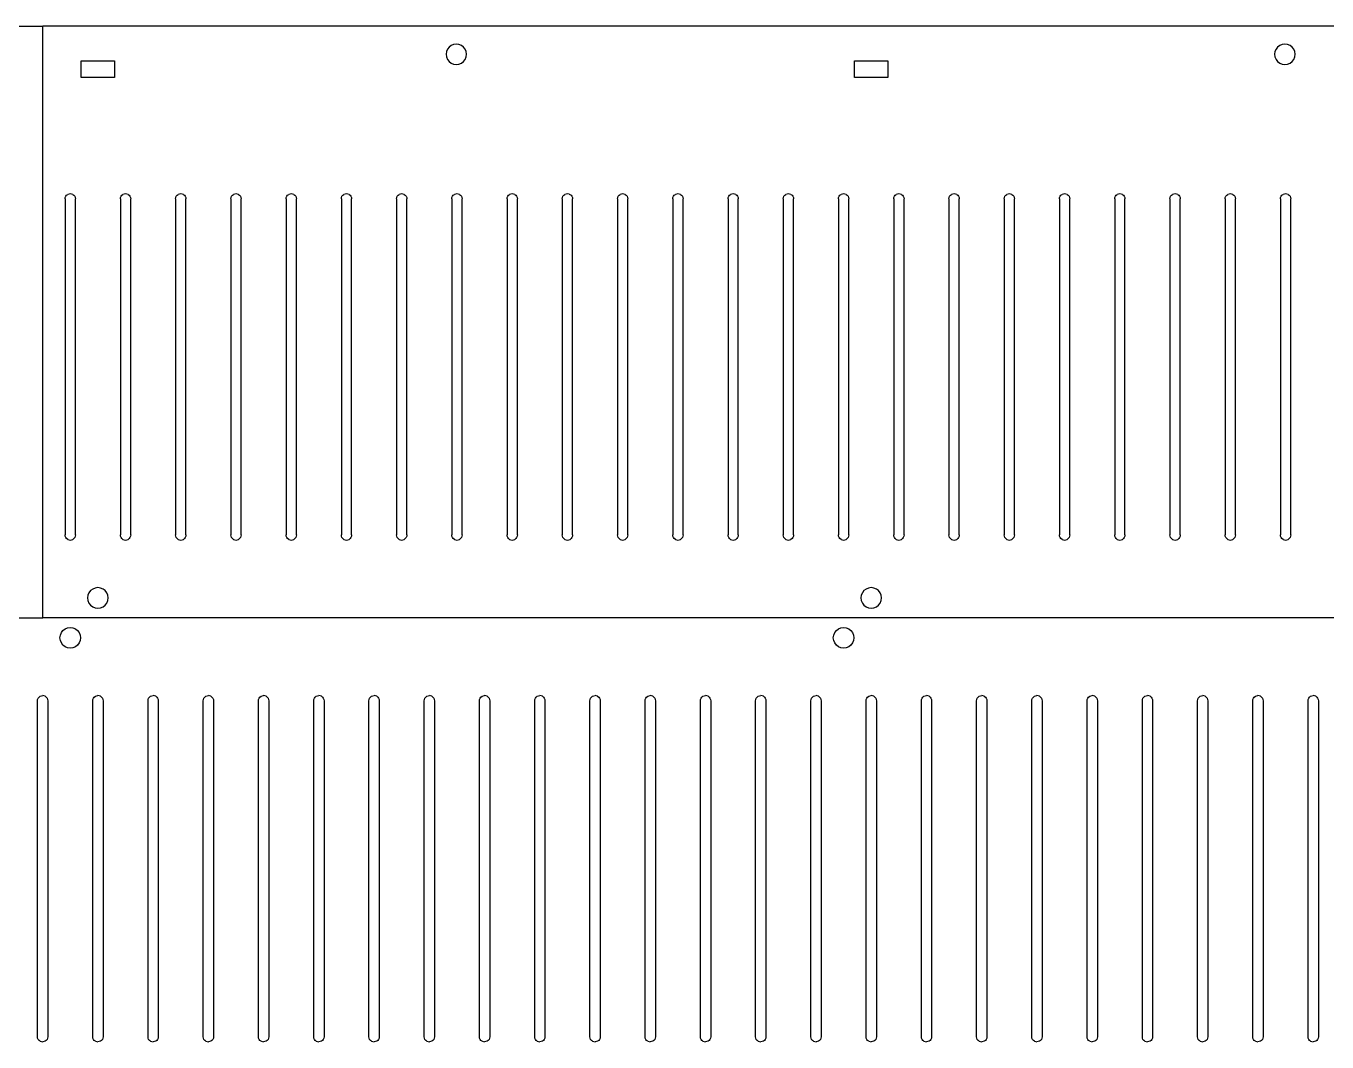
# Model space of a CAD drawing. Extents: x -559 to 246, y -225 to 406.
# Drawn here: x -156.9 to 45.6, y 248.2 to 406.3 of the extents above; entities that cross this region are included whole.
import ezdxf

# ---------------------------------------------------------------- set-up
doc = ezdxf.new("R2010")
doc.units = 0
doc.header["$MEASUREMENT"] = 0
doc.layers.get('0').update_dxf_attribs({"linetype": 'CONTINUOUS'})

msp = doc.modelspace()

# ---------------------------------------------------------------- linework, layer by layer
for p, q in [((-558.65, 406.26), (-154.35, 406.26)), ((-154.35, 314.16), (-154.35, 406.26)), ((241.34, 406.26), (-154.35, 406.26)), ((-90.75, 403.24), (-91.09, 402.99)), ((-90.37, 403.4), (-90.75, 403.24)), ((-89.95, 403.46), (-90.37, 403.4)), ((-89.54, 403.4), (-89.95, 403.46)), ((-89.15, 403.24), (-89.54, 403.4)), ((-88.82, 402.99), (-89.15, 403.24)), ((38.25, 403.24), (37.91, 402.99)), ((38.63, 403.4), (38.25, 403.24)), ((39.05, 403.46), (38.63, 403.4)), ((39.46, 403.4), (39.05, 403.46)), ((39.85, 403.24), (39.46, 403.4)), ((40.18, 402.99), (39.85, 403.24)), ((-91.5, 402.27), (-91.55, 401.86)), ((-91.55, 401.86), (-91.5, 401.44)), ((-91.34, 402.66), (-91.5, 402.27)), ((-91.5, 401.44), (-91.34, 401.06)), ((-91.09, 402.99), (-91.34, 402.66)), ((-91.34, 401.06), (-91.09, 400.73)), ((-88.57, 402.66), (-88.82, 402.99)), ((-88.82, 400.73), (-88.57, 401.06)), ((-88.41, 402.27), (-88.57, 402.66)), ((-88.57, 401.06), (-88.41, 401.44)), ((-88.35, 401.86), (-88.41, 402.27)), ((-88.41, 401.44), (-88.35, 401.86)), ((37.5, 402.27), (37.45, 401.86)), ((37.45, 401.86), (37.5, 401.44)), ((37.66, 402.66), (37.5, 402.27)), ((37.5, 401.44), (37.66, 401.06)), ((37.91, 402.99), (37.66, 402.66)), ((37.66, 401.06), (37.91, 400.73)), ((40.43, 402.66), (40.18, 402.99)), ((40.18, 400.73), (40.43, 401.06)), ((40.59, 402.27), (40.43, 402.66)), ((40.43, 401.06), (40.59, 401.44)), ((40.65, 401.86), (40.59, 402.27)), ((40.59, 401.44), (40.65, 401.86)), ((-148.35, 398.26), (-148.35, 400.86)), ((-148.35, 400.86), (-143.15, 400.86)), ((-143.15, 400.86), (-143.15, 398.26)), ((-91.09, 400.73), (-90.75, 400.47)), ((-90.75, 400.47), (-90.37, 400.31)), ((-90.37, 400.31), (-89.95, 400.26)), ((-89.95, 400.26), (-89.54, 400.31)), ((-89.54, 400.31), (-89.15, 400.47)), ((-89.15, 400.47), (-88.82, 400.73)), ((-27.95, 398.26), (-27.95, 400.86)), ((-27.95, 400.86), (-22.75, 400.86)), ((-22.75, 400.86), (-22.75, 398.26)), ((37.91, 400.73), (38.25, 400.47)), ((38.25, 400.47), (38.63, 400.31)), ((38.63, 400.31), (39.05, 400.26)), ((39.05, 400.26), (39.46, 400.31)), ((39.46, 400.31), (39.85, 400.47)), ((39.85, 400.47), (40.18, 400.73)), ((-143.15, 398.26), (-148.35, 398.26)), ((-22.75, 398.26), (-27.95, 398.26)), ((-150.85, 379.36), (-150.83, 379.56)), ((-150.85, 379.36), (-150.85, 327.06)), ((-150.83, 379.56), (-150.75, 379.76)), ((-150.75, 379.76), (-150.62, 379.92)), ((-150.62, 379.92), (-150.45, 380.05)), ((-150.05, 380.16), (-150.45, 380.05)), ((-149.65, 380.05), (-150.05, 380.16)), ((-149.65, 380.05), (-149.49, 379.92)), ((-149.49, 379.92), (-149.36, 379.76)), ((-149.36, 379.76), (-149.28, 379.56)), ((-149.28, 379.56), (-149.25, 379.36)), ((-149.25, 327.06), (-149.25, 379.36)), ((-142.25, 379.36), (-142.23, 379.56)), ((-142.25, 379.36), (-142.25, 327.06)), ((-142.23, 379.56), (-142.15, 379.76)), ((-142.15, 379.76), (-142.02, 379.92)), ((-142.02, 379.92), (-141.85, 380.05)), ((-141.45, 380.16), (-141.85, 380.05)), ((-141.05, 380.05), (-141.45, 380.16)), ((-141.05, 380.05), (-140.89, 379.92)), ((-140.89, 379.92), (-140.76, 379.76)), ((-140.76, 379.76), (-140.68, 379.56)), ((-140.68, 379.56), (-140.65, 379.36)), ((-140.65, 327.06), (-140.65, 379.36)), ((-133.65, 379.36), (-133.63, 379.56)), ((-133.65, 379.36), (-133.65, 327.06)), ((-133.63, 379.56), (-133.55, 379.76)), ((-133.55, 379.76), (-133.42, 379.92)), ((-133.42, 379.92), (-133.25, 380.05)), ((-132.85, 380.16), (-133.25, 380.05)), ((-132.45, 380.05), (-132.85, 380.16)), ((-132.45, 380.05), (-132.29, 379.92)), ((-132.29, 379.92), (-132.16, 379.76)), ((-132.16, 379.76), (-132.08, 379.56)), ((-132.08, 379.56), (-132.05, 379.36)), ((-132.05, 327.06), (-132.05, 379.36)), ((-125.05, 379.36), (-125.03, 379.56)), ((-125.05, 379.36), (-125.05, 327.06)), ((-125.03, 379.56), (-124.95, 379.76)), ((-124.95, 379.76), (-124.82, 379.92)), ((-124.82, 379.92), (-124.65, 380.05)), ((-124.25, 380.16), (-124.65, 380.05)), ((-123.85, 380.05), (-124.25, 380.16)), ((-123.85, 380.05), (-123.69, 379.92)), ((-123.69, 379.92), (-123.56, 379.76)), ((-123.56, 379.76), (-123.48, 379.56)), ((-123.48, 379.56), (-123.45, 379.36)), ((-123.45, 327.06), (-123.45, 379.36)), ((-116.45, 379.36), (-116.43, 379.56)), ((-116.45, 379.36), (-116.45, 327.06)), ((-116.43, 379.56), (-116.35, 379.76)), ((-116.35, 379.76), (-116.22, 379.92)), ((-116.22, 379.92), (-116.05, 380.05)), ((-115.65, 380.16), (-116.05, 380.05)), ((-115.25, 380.05), (-115.65, 380.16)), ((-115.25, 380.05), (-115.09, 379.92)), ((-115.09, 379.92), (-114.96, 379.76)), ((-114.96, 379.76), (-114.88, 379.56)), ((-114.88, 379.56), (-114.85, 379.36)), ((-114.85, 327.06), (-114.85, 379.36)), ((-107.85, 379.36), (-107.83, 379.56)), ((-107.85, 379.36), (-107.85, 327.06)), ((-107.83, 379.56), (-107.75, 379.76)), ((-107.75, 379.76), (-107.62, 379.92)), ((-107.62, 379.92), (-107.45, 380.05)), ((-107.05, 380.16), (-107.45, 380.05)), ((-106.65, 380.05), (-107.05, 380.16)), ((-106.65, 380.05), (-106.49, 379.92)), ((-106.49, 379.92), (-106.36, 379.76)), ((-106.36, 379.76), (-106.28, 379.56)), ((-106.28, 379.56), (-106.25, 379.36)), ((-106.25, 327.06), (-106.25, 379.36)), ((-99.25, 379.36), (-99.23, 379.56)), ((-99.25, 379.36), (-99.25, 327.06)), ((-99.23, 379.56), (-99.15, 379.76)), ((-99.15, 379.76), (-99.02, 379.92)), ((-99.02, 379.92), (-98.85, 380.05)), ((-98.45, 380.16), (-98.85, 380.05)), ((-98.05, 380.05), (-98.45, 380.16)), ((-98.05, 380.05), (-97.89, 379.92)), ((-97.89, 379.92), (-97.76, 379.76)), ((-97.76, 379.76), (-97.68, 379.56)), ((-97.68, 379.56), (-97.65, 379.36)), ((-97.65, 327.06), (-97.65, 379.36)), ((-90.65, 379.36), (-90.63, 379.56)), ((-90.65, 379.36), (-90.65, 327.06)), ((-90.63, 379.56), (-90.55, 379.76)), ((-90.55, 379.76), (-90.42, 379.92)), ((-90.42, 379.92), (-90.25, 380.05)), ((-89.85, 380.16), (-90.25, 380.05)), ((-89.45, 380.05), (-89.85, 380.16)), ((-89.45, 380.05), (-89.29, 379.92)), ((-89.29, 379.92), (-89.16, 379.76)), ((-89.16, 379.76), (-89.08, 379.56)), ((-89.08, 379.56), (-89.05, 379.36)), ((-89.05, 327.06), (-89.05, 379.36)), ((-82.05, 379.36), (-82.03, 379.56)), ((-82.05, 379.36), (-82.05, 327.06)), ((-82.03, 379.56), (-81.95, 379.76)), ((-81.95, 379.76), (-81.82, 379.92)), ((-81.82, 379.92), (-81.65, 380.05)), ((-81.25, 380.16), (-81.65, 380.05)), ((-80.85, 380.05), (-81.25, 380.16)), ((-80.85, 380.05), (-80.69, 379.92)), ((-80.69, 379.92), (-80.56, 379.76)), ((-80.56, 379.76), (-80.48, 379.56)), ((-80.48, 379.56), (-80.45, 379.36)), ((-80.45, 327.06), (-80.45, 379.36)), ((-73.45, 379.36), (-73.43, 379.56)), ((-73.45, 379.36), (-73.45, 327.06)), ((-73.43, 379.56), (-73.35, 379.76)), ((-73.35, 379.76), (-73.22, 379.92)), ((-73.22, 379.92), (-73.05, 380.05)), ((-72.65, 380.16), (-73.05, 380.05)), ((-72.38, 380.1), (-72.65, 380.16)), ((-72.38, 380.1), (-72.09, 379.92)), ((-72.09, 379.92), (-71.96, 379.76)), ((-71.96, 379.76), (-71.88, 379.56)), ((-71.88, 379.56), (-71.85, 379.36)), ((-71.85, 327.06), (-71.85, 379.36)), ((-64.85, 379.36), (-64.83, 379.56)), ((-64.85, 379.36), (-64.85, 327.06)), ((-64.83, 379.56), (-64.75, 379.76)), ((-64.75, 379.76), (-64.62, 379.92)), ((-64.62, 379.92), (-64.45, 380.05)), ((-64.05, 380.16), (-64.45, 380.05)), ((-63.65, 380.05), (-64.05, 380.16)), ((-63.65, 380.05), (-63.49, 379.92)), ((-63.49, 379.92), (-63.36, 379.76)), ((-63.36, 379.76), (-63.28, 379.56)), ((-63.28, 379.56), (-63.25, 379.36)), ((-63.25, 327.06), (-63.25, 379.36)), ((-56.25, 379.36), (-56.23, 379.56)), ((-56.25, 379.36), (-56.25, 327.06)), ((-56.23, 379.56), (-56.15, 379.76)), ((-56.15, 379.76), (-56.02, 379.92)), ((-56.02, 379.92), (-55.85, 380.05)), ((-55.45, 380.16), (-55.85, 380.05)), ((-55.05, 380.05), (-55.45, 380.16)), ((-55.05, 380.05), (-54.89, 379.92)), ((-54.89, 379.92), (-54.76, 379.76)), ((-54.76, 379.76), (-54.68, 379.56)), ((-54.68, 379.56), (-54.65, 379.36)), ((-54.65, 327.06), (-54.65, 379.36)), ((-47.65, 379.36), (-47.63, 379.56)), ((-47.65, 379.36), (-47.65, 327.06)), ((-47.63, 379.56), (-47.55, 379.76)), ((-47.55, 379.76), (-47.42, 379.92)), ((-47.42, 379.92), (-47.25, 380.05)), ((-46.85, 380.16), (-47.25, 380.05)), ((-46.45, 380.05), (-46.85, 380.16)), ((-46.45, 380.05), (-46.29, 379.92)), ((-46.29, 379.92), (-46.16, 379.76)), ((-46.16, 379.76), (-46.08, 379.56)), ((-46.08, 379.56), (-46.05, 379.36)), ((-46.05, 327.06), (-46.05, 379.36)), ((-39.05, 379.36), (-39.03, 379.56)), ((-39.05, 379.36), (-39.05, 327.06)), ((-39.03, 379.56), (-38.95, 379.76)), ((-38.95, 379.76), (-38.82, 379.92)), ((-38.82, 379.92), (-38.65, 380.05)), ((-38.25, 380.16), (-38.65, 380.05)), ((-37.85, 380.05), (-38.25, 380.16)), ((-37.85, 380.05), (-37.69, 379.92)), ((-37.69, 379.92), (-37.56, 379.76)), ((-37.56, 379.76), (-37.48, 379.56)), ((-37.48, 379.56), (-37.45, 379.36)), ((-37.45, 327.06), (-37.45, 379.36)), ((-30.45, 379.36), (-30.43, 379.56)), ((-30.45, 379.36), (-30.45, 327.06)), ((-30.43, 379.56), (-30.35, 379.76)), ((-30.35, 379.76), (-30.22, 379.92)), ((-30.22, 379.92), (-30.05, 380.05)), ((-29.65, 380.16), (-30.05, 380.05)), ((-29.25, 380.05), (-29.65, 380.16)), ((-29.25, 380.05), (-29.09, 379.92)), ((-29.09, 379.92), (-28.96, 379.76)), ((-28.96, 379.76), (-28.88, 379.56)), ((-28.88, 379.56), (-28.85, 379.36)), ((-28.85, 327.06), (-28.85, 379.36)), ((-21.85, 379.36), (-21.83, 379.56)), ((-21.85, 379.36), (-21.85, 327.06)), ((-21.83, 379.56), (-21.75, 379.76)), ((-21.75, 379.76), (-21.62, 379.92)), ((-21.62, 379.92), (-21.45, 380.05)), ((-21.05, 380.16), (-21.45, 380.05)), ((-20.65, 380.05), (-21.05, 380.16)), ((-20.65, 380.05), (-20.49, 379.92)), ((-20.49, 379.92), (-20.36, 379.76)), ((-20.36, 379.76), (-20.28, 379.56)), ((-20.28, 379.56), (-20.25, 379.36)), ((-20.25, 327.06), (-20.25, 379.36)), ((-13.25, 379.36), (-13.23, 379.56)), ((-13.25, 379.36), (-13.25, 327.06)), ((-13.23, 379.56), (-13.15, 379.76)), ((-13.15, 379.76), (-13.02, 379.92)), ((-13.02, 379.92), (-12.85, 380.05)), ((-12.45, 380.16), (-12.85, 380.05)), ((-12.05, 380.05), (-12.45, 380.16)), ((-12.05, 380.05), (-11.89, 379.92)), ((-11.89, 379.92), (-11.76, 379.76)), ((-11.76, 379.76), (-11.68, 379.56)), ((-11.68, 379.56), (-11.65, 379.36)), ((-11.65, 327.06), (-11.65, 379.36)), ((-4.65, 379.36), (-4.63, 379.56)), ((-4.65, 379.36), (-4.65, 327.06)), ((-4.63, 379.56), (-4.55, 379.76)), ((-4.55, 379.76), (-4.42, 379.92)), ((-4.42, 379.92), (-4.25, 380.05)), ((-3.85, 380.16), (-4.25, 380.05)), ((-3.45, 380.05), (-3.85, 380.16)), ((-3.45, 380.05), (-3.29, 379.92)), ((-3.29, 379.92), (-3.16, 379.76)), ((-3.16, 379.76), (-3.08, 379.56)), ((-3.08, 379.56), (-3.05, 379.36)), ((-3.05, 327.06), (-3.05, 379.36)), ((3.95, 379.36), (3.97, 379.56)), ((3.95, 379.36), (3.95, 327.06)), ((3.97, 379.56), (4.05, 379.76)), ((4.05, 379.76), (4.18, 379.92)), ((4.18, 379.92), (4.35, 380.05)), ((4.75, 380.16), (4.35, 380.05)), ((5.15, 380.05), (4.75, 380.16)), ((5.15, 380.05), (5.31, 379.92)), ((5.31, 379.92), (5.44, 379.76)), ((5.44, 379.76), (5.52, 379.56)), ((5.52, 379.56), (5.55, 379.36)), ((5.55, 327.06), (5.55, 379.36)), ((12.55, 379.36), (12.57, 379.56)), ((12.55, 379.36), (12.55, 327.06)), ((12.57, 379.56), (12.65, 379.76)), ((12.65, 379.76), (12.78, 379.92)), ((12.78, 379.92), (12.95, 380.05)), ((13.35, 380.16), (12.95, 380.05)), ((13.75, 380.05), (13.35, 380.16)), ((13.75, 380.05), (13.91, 379.92)), ((13.91, 379.92), (14.04, 379.76)), ((14.04, 379.76), (14.12, 379.56)), ((14.12, 379.56), (14.15, 379.36)), ((14.15, 327.06), (14.15, 379.36)), ((21.15, 379.36), (21.17, 379.56)), ((21.15, 379.36), (21.15, 327.06)), ((21.17, 379.56), (21.25, 379.76)), ((21.25, 379.76), (21.38, 379.92)), ((21.38, 379.92), (21.55, 380.05)), ((21.95, 380.16), (21.55, 380.05)), ((22.35, 380.05), (21.95, 380.16)), ((22.35, 380.05), (22.51, 379.92)), ((22.51, 379.92), (22.64, 379.76)), ((22.64, 379.76), (22.72, 379.56)), ((22.72, 379.56), (22.75, 379.36)), ((22.75, 327.06), (22.75, 379.36)), ((29.75, 379.36), (29.77, 379.56)), ((29.75, 379.36), (29.75, 327.06)), ((29.77, 379.56), (29.85, 379.76)), ((29.85, 379.76), (29.98, 379.92)), ((29.98, 379.92), (30.15, 380.05)), ((30.55, 380.16), (30.15, 380.05)), ((30.95, 380.05), (30.55, 380.16)), ((30.95, 380.05), (31.11, 379.92)), ((31.11, 379.92), (31.24, 379.76)), ((31.24, 379.76), (31.32, 379.56)), ((31.32, 379.56), (31.35, 379.36)), ((31.35, 327.06), (31.35, 379.36)), ((38.35, 379.36), (38.37, 379.56)), ((38.35, 379.36), (38.35, 327.06)), ((38.37, 379.56), (38.45, 379.76)), ((38.45, 379.76), (38.58, 379.92)), ((38.58, 379.92), (38.75, 380.05)), ((39.15, 380.16), (38.75, 380.05)), ((39.55, 380.05), (39.15, 380.16)), ((39.55, 380.05), (39.71, 379.92)), ((39.71, 379.92), (39.84, 379.76)), ((39.84, 379.76), (39.92, 379.56)), ((39.92, 379.56), (39.95, 379.36)), ((39.95, 327.06), (39.95, 379.36)), ((-150.83, 326.85), (-150.85, 327.06)), ((-150.75, 326.66), (-150.83, 326.85)), ((-150.62, 326.49), (-150.75, 326.66)), ((-150.45, 326.36), (-150.62, 326.49)), ((-150.45, 326.36), (-150.05, 326.26)), ((-150.05, 326.26), (-149.65, 326.36)), ((-149.49, 326.49), (-149.65, 326.36)), ((-149.36, 326.66), (-149.49, 326.49)), ((-149.28, 326.85), (-149.36, 326.66)), ((-149.25, 327.06), (-149.28, 326.85)), ((-142.23, 326.85), (-142.25, 327.06)), ((-142.15, 326.66), (-142.23, 326.85)), ((-142.02, 326.49), (-142.15, 326.66)), ((-141.85, 326.36), (-142.02, 326.49)), ((-141.85, 326.36), (-141.45, 326.26)), ((-141.45, 326.26), (-141.05, 326.36)), ((-140.89, 326.49), (-141.05, 326.36)), ((-140.76, 326.66), (-140.89, 326.49)), ((-140.68, 326.85), (-140.76, 326.66)), ((-140.65, 327.06), (-140.68, 326.85)), ((-133.63, 326.85), (-133.65, 327.06)), ((-133.55, 326.66), (-133.63, 326.85)), ((-133.42, 326.49), (-133.55, 326.66)), ((-133.25, 326.36), (-133.42, 326.49)), ((-133.25, 326.36), (-132.85, 326.26)), ((-132.85, 326.26), (-132.45, 326.36)), ((-132.29, 326.49), (-132.45, 326.36)), ((-132.16, 326.66), (-132.29, 326.49)), ((-132.08, 326.85), (-132.16, 326.66)), ((-132.05, 327.06), (-132.08, 326.85)), ((-125.03, 326.85), (-125.05, 327.06)), ((-124.95, 326.66), (-125.03, 326.85)), ((-124.82, 326.49), (-124.95, 326.66)), ((-124.65, 326.36), (-124.82, 326.49)), ((-124.65, 326.36), (-124.25, 326.26)), ((-124.25, 326.26), (-123.85, 326.36)), ((-123.69, 326.49), (-123.85, 326.36)), ((-123.56, 326.66), (-123.69, 326.49)), ((-123.48, 326.85), (-123.56, 326.66)), ((-123.45, 327.06), (-123.48, 326.85)), ((-116.43, 326.85), (-116.45, 327.06)), ((-116.35, 326.66), (-116.43, 326.85)), ((-116.22, 326.49), (-116.35, 326.66)), ((-116.05, 326.36), (-116.22, 326.49)), ((-116.05, 326.36), (-115.65, 326.26)), ((-115.65, 326.26), (-115.25, 326.36)), ((-115.09, 326.49), (-115.25, 326.36)), ((-114.96, 326.66), (-115.09, 326.49)), ((-114.88, 326.85), (-114.96, 326.66)), ((-114.85, 327.06), (-114.88, 326.85)), ((-107.83, 326.85), (-107.85, 327.06)), ((-107.75, 326.66), (-107.83, 326.85)), ((-107.62, 326.49), (-107.75, 326.66)), ((-107.45, 326.36), (-107.62, 326.49)), ((-107.45, 326.36), (-107.05, 326.26)), ((-107.05, 326.26), (-106.65, 326.36)), ((-106.49, 326.49), (-106.65, 326.36)), ((-106.36, 326.66), (-106.49, 326.49)), ((-106.28, 326.85), (-106.36, 326.66)), ((-106.25, 327.06), (-106.28, 326.85)), ((-99.23, 326.85), (-99.25, 327.06)), ((-99.15, 326.66), (-99.23, 326.85)), ((-99.02, 326.49), (-99.15, 326.66)), ((-98.85, 326.36), (-99.02, 326.49)), ((-98.85, 326.36), (-98.45, 326.26)), ((-98.45, 326.26), (-98.05, 326.36)), ((-97.89, 326.49), (-98.05, 326.36)), ((-97.76, 326.66), (-97.89, 326.49)), ((-97.68, 326.85), (-97.76, 326.66)), ((-97.65, 327.06), (-97.68, 326.85)), ((-90.63, 326.85), (-90.65, 327.06)), ((-90.55, 326.66), (-90.63, 326.85)), ((-90.42, 326.49), (-90.55, 326.66)), ((-90.25, 326.36), (-90.42, 326.49)), ((-90.25, 326.36), (-89.85, 326.26)), ((-89.85, 326.26), (-89.45, 326.36)), ((-89.29, 326.49), (-89.45, 326.36)), ((-89.16, 326.66), (-89.29, 326.49)), ((-89.08, 326.85), (-89.16, 326.66)), ((-89.05, 327.06), (-89.08, 326.85)), ((-82.03, 326.85), (-82.05, 327.06)), ((-81.95, 326.66), (-82.03, 326.85)), ((-81.82, 326.49), (-81.95, 326.66)), ((-81.65, 326.36), (-81.82, 326.49)), ((-81.65, 326.36), (-81.25, 326.26)), ((-81.25, 326.26), (-80.85, 326.36)), ((-80.69, 326.49), (-80.85, 326.36)), ((-80.56, 326.66), (-80.69, 326.49)), ((-80.48, 326.85), (-80.56, 326.66)), ((-80.45, 327.06), (-80.48, 326.85)), ((-73.43, 326.85), (-73.45, 327.06)), ((-73.35, 326.66), (-73.43, 326.85)), ((-73.22, 326.49), (-73.35, 326.66)), ((-73.05, 326.36), (-73.22, 326.49)), ((-73.05, 326.36), (-72.65, 326.26)), ((-72.65, 326.26), (-72.25, 326.36)), ((-72.09, 326.49), (-72.25, 326.36)), ((-71.96, 326.66), (-72.09, 326.49)), ((-71.88, 326.85), (-71.96, 326.66)), ((-71.85, 327.06), (-71.88, 326.85)), ((-64.83, 326.85), (-64.85, 327.06)), ((-64.75, 326.66), (-64.83, 326.85)), ((-64.62, 326.49), (-64.75, 326.66)), ((-64.45, 326.36), (-64.62, 326.49)), ((-64.45, 326.36), (-64.05, 326.26)), ((-64.05, 326.26), (-63.65, 326.36)), ((-63.49, 326.49), (-63.65, 326.36)), ((-63.36, 326.66), (-63.49, 326.49)), ((-63.28, 326.85), (-63.36, 326.66)), ((-63.25, 327.06), (-63.28, 326.85)), ((-56.23, 326.85), (-56.25, 327.06)), ((-56.15, 326.66), (-56.23, 326.85)), ((-56.02, 326.49), (-56.15, 326.66)), ((-55.85, 326.36), (-56.02, 326.49)), ((-55.85, 326.36), (-55.45, 326.26)), ((-55.45, 326.26), (-55.05, 326.36)), ((-54.89, 326.49), (-55.05, 326.36)), ((-54.76, 326.66), (-54.89, 326.49)), ((-54.68, 326.85), (-54.76, 326.66)), ((-54.65, 327.06), (-54.68, 326.85)), ((-47.63, 326.85), (-47.65, 327.06)), ((-47.55, 326.66), (-47.63, 326.85)), ((-47.42, 326.49), (-47.55, 326.66)), ((-47.25, 326.36), (-47.42, 326.49)), ((-47.25, 326.36), (-46.85, 326.26)), ((-46.85, 326.26), (-46.45, 326.36)), ((-46.29, 326.49), (-46.45, 326.36)), ((-46.16, 326.66), (-46.29, 326.49)), ((-46.08, 326.85), (-46.16, 326.66)), ((-46.05, 327.06), (-46.08, 326.85)), ((-39.03, 326.85), (-39.05, 327.06)), ((-38.95, 326.66), (-39.03, 326.85)), ((-38.82, 326.49), (-38.95, 326.66)), ((-38.65, 326.36), (-38.82, 326.49)), ((-38.65, 326.36), (-38.25, 326.26)), ((-38.25, 326.26), (-37.85, 326.36)), ((-37.69, 326.49), (-37.85, 326.36)), ((-37.56, 326.66), (-37.69, 326.49)), ((-37.48, 326.85), (-37.56, 326.66)), ((-37.45, 327.06), (-37.48, 326.85)), ((-30.43, 326.85), (-30.45, 327.06)), ((-30.35, 326.66), (-30.43, 326.85)), ((-30.22, 326.49), (-30.35, 326.66)), ((-30.05, 326.36), (-30.22, 326.49)), ((-30.05, 326.36), (-29.65, 326.26)), ((-29.65, 326.26), (-29.25, 326.36)), ((-29.09, 326.49), (-29.25, 326.36)), ((-28.96, 326.66), (-29.09, 326.49)), ((-28.88, 326.85), (-28.96, 326.66)), ((-28.85, 327.06), (-28.88, 326.85)), ((-21.83, 326.85), (-21.85, 327.06)), ((-21.75, 326.66), (-21.83, 326.85)), ((-21.62, 326.49), (-21.75, 326.66)), ((-21.45, 326.36), (-21.62, 326.49)), ((-21.45, 326.36), (-21.05, 326.26)), ((-21.05, 326.26), (-20.65, 326.36)), ((-20.49, 326.49), (-20.65, 326.36)), ((-20.36, 326.66), (-20.49, 326.49)), ((-20.28, 326.85), (-20.36, 326.66)), ((-20.25, 327.06), (-20.28, 326.85)), ((-13.23, 326.85), (-13.25, 327.06)), ((-13.15, 326.66), (-13.23, 326.85)), ((-13.02, 326.49), (-13.15, 326.66)), ((-12.85, 326.36), (-13.02, 326.49)), ((-12.85, 326.36), (-12.45, 326.26)), ((-12.45, 326.26), (-12.05, 326.36)), ((-11.89, 326.49), (-12.05, 326.36)), ((-11.76, 326.66), (-11.89, 326.49)), ((-11.68, 326.85), (-11.76, 326.66)), ((-11.65, 327.06), (-11.68, 326.85)), ((-4.63, 326.85), (-4.65, 327.06)), ((-4.55, 326.66), (-4.63, 326.85)), ((-4.42, 326.49), (-4.55, 326.66)), ((-4.25, 326.36), (-4.42, 326.49)), ((-4.25, 326.36), (-3.85, 326.26)), ((-3.85, 326.26), (-3.45, 326.36)), ((-3.29, 326.49), (-3.45, 326.36)), ((-3.16, 326.66), (-3.29, 326.49)), ((-3.08, 326.85), (-3.16, 326.66)), ((-3.05, 327.06), (-3.08, 326.85)), ((3.97, 326.85), (3.95, 327.06)), ((4.05, 326.66), (3.97, 326.85)), ((4.18, 326.49), (4.05, 326.66)), ((4.35, 326.36), (4.18, 326.49)), ((4.35, 326.36), (4.75, 326.26)), ((4.75, 326.26), (5.15, 326.36)), ((5.31, 326.49), (5.15, 326.36)), ((5.44, 326.66), (5.31, 326.49)), ((5.52, 326.85), (5.44, 326.66)), ((5.55, 327.06), (5.52, 326.85)), ((12.57, 326.85), (12.55, 327.06)), ((12.65, 326.66), (12.57, 326.85)), ((12.78, 326.49), (12.65, 326.66)), ((12.95, 326.36), (12.78, 326.49)), ((12.95, 326.36), (13.35, 326.26)), ((13.35, 326.26), (13.75, 326.36)), ((13.91, 326.49), (13.75, 326.36)), ((14.04, 326.66), (13.91, 326.49)), ((14.12, 326.85), (14.04, 326.66)), ((14.15, 327.06), (14.12, 326.85)), ((21.17, 326.85), (21.15, 327.06)), ((21.25, 326.66), (21.17, 326.85)), ((21.38, 326.49), (21.25, 326.66)), ((21.55, 326.36), (21.38, 326.49)), ((21.55, 326.36), (21.95, 326.26)), ((21.95, 326.26), (22.35, 326.36)), ((22.51, 326.49), (22.35, 326.36)), ((22.64, 326.66), (22.51, 326.49)), ((22.72, 326.85), (22.64, 326.66)), ((22.75, 327.06), (22.72, 326.85)), ((29.77, 326.85), (29.75, 327.06)), ((29.85, 326.66), (29.77, 326.85)), ((29.98, 326.49), (29.85, 326.66)), ((30.15, 326.36), (29.98, 326.49)), ((30.15, 326.36), (30.55, 326.26)), ((30.55, 326.26), (30.95, 326.36)), ((31.11, 326.49), (30.95, 326.36)), ((31.24, 326.66), (31.11, 326.49)), ((31.32, 326.85), (31.24, 326.66)), ((31.35, 327.06), (31.32, 326.85)), ((38.37, 326.85), (38.35, 327.06)), ((38.45, 326.66), (38.37, 326.85)), ((38.58, 326.49), (38.45, 326.66)), ((38.75, 326.36), (38.58, 326.49)), ((38.75, 326.36), (39.15, 326.26)), ((39.15, 326.26), (39.55, 326.36)), ((39.71, 326.49), (39.55, 326.36)), ((39.84, 326.66), (39.71, 326.49)), ((39.92, 326.85), (39.84, 326.66)), ((39.95, 327.06), (39.92, 326.85)), ((-147.14, 318.06), (-147.3, 317.67)), ((-146.89, 318.39), (-147.14, 318.06)), ((-146.55, 318.64), (-146.89, 318.39)), ((-146.17, 318.8), (-146.55, 318.64)), ((-145.75, 318.86), (-146.17, 318.8)), ((-145.34, 318.8), (-145.75, 318.86)), ((-144.95, 318.64), (-145.34, 318.8)), ((-144.62, 318.39), (-144.95, 318.64)), ((-144.37, 318.06), (-144.62, 318.39)), ((-144.21, 317.67), (-144.37, 318.06)), ((-26.74, 318.06), (-26.9, 317.67)), ((-26.49, 318.39), (-26.74, 318.06)), ((-26.15, 318.64), (-26.49, 318.39)), ((-25.77, 318.8), (-26.15, 318.64)), ((-25.35, 318.86), (-25.77, 318.8)), ((-24.94, 318.8), (-25.35, 318.86)), ((-24.55, 318.64), (-24.94, 318.8)), ((-24.22, 318.39), (-24.55, 318.64)), ((-23.97, 318.06), (-24.22, 318.39)), ((-23.81, 317.67), (-23.97, 318.06)), ((-147.3, 317.67), (-147.35, 317.26)), ((-147.35, 317.26), (-147.3, 316.84)), ((-147.3, 316.84), (-147.14, 316.46)), ((-147.14, 316.46), (-146.89, 316.13)), ((-146.89, 316.13), (-146.55, 315.87)), ((-144.95, 315.87), (-144.62, 316.13)), ((-144.62, 316.13), (-144.37, 316.46)), ((-144.37, 316.46), (-144.21, 316.84)), ((-144.15, 317.26), (-144.21, 317.67)), ((-144.21, 316.84), (-144.15, 317.26)), ((-26.9, 317.67), (-26.95, 317.26)), ((-26.95, 317.26), (-26.9, 316.84)), ((-26.9, 316.84), (-26.74, 316.46)), ((-26.74, 316.46), (-26.49, 316.13)), ((-26.49, 316.13), (-26.15, 315.87)), ((-24.55, 315.87), (-24.22, 316.13)), ((-24.22, 316.13), (-23.97, 316.46)), ((-23.97, 316.46), (-23.81, 316.84)), ((-23.75, 317.26), (-23.81, 317.67)), ((-23.81, 316.84), (-23.75, 317.26)), ((-158.66, 314.16), (-154.35, 314.16)), ((241.34, 314.16), (-154.35, 314.16)), ((-146.55, 315.87), (-146.17, 315.71)), ((-146.17, 315.71), (-145.75, 315.66)), ((-145.75, 315.66), (-145.34, 315.71)), ((-145.34, 315.71), (-144.95, 315.87)), ((-26.15, 315.87), (-25.77, 315.71)), ((-25.77, 315.71), (-25.35, 315.66)), ((-25.35, 315.66), (-24.94, 315.71)), ((-24.94, 315.71), (-24.55, 315.87)), ((-151.44, 311.86), (-151.19, 312.19)), ((-151.19, 312.19), (-150.86, 312.44)), ((-150.86, 312.44), (-150.47, 312.6)), ((-150.47, 312.6), (-150.06, 312.66)), ((-150.06, 312.66), (-149.64, 312.6)), ((-149.64, 312.6), (-149.26, 312.44)), ((-149.26, 312.44), (-148.92, 312.19)), ((-148.92, 312.19), (-148.67, 311.86)), ((-31.04, 311.86), (-30.79, 312.19)), ((-30.79, 312.19), (-30.46, 312.44)), ((-30.46, 312.44), (-30.07, 312.6)), ((-30.07, 312.6), (-29.66, 312.66)), ((-29.66, 312.66), (-29.24, 312.6)), ((-29.24, 312.6), (-28.86, 312.44)), ((-28.86, 312.44), (-28.52, 312.19)), ((-28.52, 312.19), (-28.27, 311.86)), ((-151.66, 311.06), (-151.6, 311.47)), ((-151.6, 310.64), (-151.66, 311.06)), ((-151.6, 311.47), (-151.44, 311.86)), ((-151.44, 310.26), (-151.6, 310.64)), ((-151.19, 309.93), (-151.44, 310.26)), ((-150.86, 309.67), (-151.19, 309.93)), ((-148.92, 309.93), (-149.26, 309.67)), ((-148.67, 310.26), (-148.92, 309.93)), ((-148.67, 311.86), (-148.51, 311.47)), ((-148.51, 310.64), (-148.67, 310.26)), ((-148.51, 311.47), (-148.46, 311.06)), ((-148.46, 311.06), (-148.51, 310.64)), ((-31.26, 311.06), (-31.2, 311.47)), ((-31.2, 310.64), (-31.26, 311.06)), ((-31.2, 311.47), (-31.04, 311.86)), ((-31.04, 310.26), (-31.2, 310.64)), ((-30.79, 309.93), (-31.04, 310.26)), ((-30.46, 309.67), (-30.79, 309.93)), ((-28.52, 309.93), (-28.86, 309.67)), ((-28.27, 310.26), (-28.52, 309.93)), ((-28.27, 311.86), (-28.11, 311.47)), ((-28.11, 310.64), (-28.27, 310.26)), ((-28.11, 311.47), (-28.06, 311.06)), ((-28.06, 311.06), (-28.11, 310.64)), ((-150.47, 309.51), (-150.86, 309.67)), ((-150.06, 309.46), (-150.47, 309.51)), ((-149.64, 309.51), (-150.06, 309.46)), ((-149.26, 309.67), (-149.64, 309.51)), ((-30.07, 309.51), (-30.46, 309.67)), ((-29.66, 309.46), (-30.07, 309.51)), ((-29.24, 309.51), (-29.66, 309.46)), ((-28.86, 309.67), (-29.24, 309.51)), ((-155.05, 301.66), (-154.92, 301.82)), ((-154.92, 301.82), (-154.75, 301.95)), ((-154.75, 301.95), (-154.35, 302.06)), ((-153.95, 301.95), (-154.35, 302.06)), ((-153.95, 301.95), (-153.79, 301.82)), ((-153.79, 301.82), (-153.66, 301.66)), ((-146.45, 301.66), (-146.32, 301.82)), ((-146.32, 301.82), (-146.15, 301.95)), ((-146.15, 301.95), (-145.75, 302.06)), ((-145.35, 301.95), (-145.75, 302.06)), ((-145.35, 301.95), (-145.19, 301.82)), ((-145.19, 301.82), (-145.06, 301.66)), ((-137.85, 301.66), (-137.72, 301.82)), ((-137.72, 301.82), (-137.55, 301.95)), ((-137.55, 301.95), (-137.15, 302.06)), ((-136.75, 301.95), (-137.15, 302.06)), ((-136.75, 301.95), (-136.59, 301.82)), ((-136.59, 301.82), (-136.46, 301.66)), ((-129.25, 301.66), (-129.12, 301.82)), ((-129.12, 301.82), (-128.95, 301.95)), ((-128.95, 301.95), (-128.55, 302.06)), ((-128.15, 301.95), (-128.55, 302.06)), ((-128.15, 301.95), (-127.99, 301.82)), ((-127.99, 301.82), (-127.86, 301.66)), ((-120.65, 301.66), (-120.52, 301.82)), ((-120.52, 301.82), (-120.35, 301.95)), ((-120.35, 301.95), (-119.95, 302.06)), ((-119.55, 301.95), (-119.95, 302.06)), ((-119.55, 301.95), (-119.39, 301.82)), ((-119.39, 301.82), (-119.26, 301.66)), ((-112.05, 301.66), (-111.92, 301.82)), ((-111.92, 301.82), (-111.75, 301.95)), ((-111.75, 301.95), (-111.35, 302.06)), ((-110.95, 301.95), (-111.35, 302.06)), ((-110.95, 301.95), (-110.79, 301.82)), ((-110.79, 301.82), (-110.66, 301.66)), ((-103.45, 301.66), (-103.32, 301.82)), ((-103.32, 301.82), (-103.15, 301.95)), ((-103.15, 301.95), (-102.75, 302.06)), ((-102.35, 301.95), (-102.75, 302.06)), ((-102.35, 301.95), (-102.19, 301.82)), ((-102.19, 301.82), (-102.06, 301.66)), ((-94.85, 301.66), (-94.72, 301.82)), ((-94.72, 301.82), (-94.55, 301.95)), ((-94.55, 301.95), (-94.15, 302.06)), ((-93.75, 301.95), (-94.15, 302.06)), ((-93.75, 301.95), (-93.59, 301.82)), ((-93.59, 301.82), (-93.46, 301.66)), ((-86.25, 301.66), (-86.12, 301.82)), ((-86.12, 301.82), (-85.95, 301.95)), ((-85.95, 301.95), (-85.55, 302.06)), ((-85.15, 301.95), (-85.55, 302.06)), ((-85.15, 301.95), (-84.99, 301.82)), ((-84.99, 301.82), (-84.86, 301.66)), ((-77.65, 301.66), (-77.52, 301.82)), ((-77.52, 301.82), (-77.35, 301.95)), ((-77.35, 301.95), (-76.95, 302.06)), ((-76.55, 301.95), (-76.95, 302.06)), ((-76.55, 301.95), (-76.39, 301.82)), ((-76.39, 301.82), (-76.26, 301.66)), ((-69.05, 301.66), (-68.92, 301.82)), ((-68.92, 301.82), (-68.75, 301.95)), ((-68.75, 301.95), (-68.35, 302.06)), ((-67.95, 301.95), (-68.35, 302.06)), ((-67.95, 301.95), (-67.79, 301.82)), ((-67.79, 301.82), (-67.66, 301.66)), ((-60.45, 301.66), (-60.32, 301.82)), ((-60.32, 301.82), (-60.15, 301.95)), ((-60.15, 301.95), (-59.75, 302.06)), ((-59.35, 301.95), (-59.75, 302.06)), ((-59.35, 301.95), (-59.19, 301.82)), ((-59.19, 301.82), (-59.06, 301.66)), ((-51.85, 301.66), (-51.72, 301.82)), ((-51.72, 301.82), (-51.55, 301.95)), ((-51.55, 301.95), (-51.15, 302.06)), ((-50.75, 301.95), (-51.15, 302.06)), ((-50.75, 301.95), (-50.59, 301.82)), ((-50.59, 301.82), (-50.46, 301.66)), ((-43.25, 301.66), (-43.12, 301.82)), ((-43.12, 301.82), (-42.95, 301.95)), ((-42.95, 301.95), (-42.55, 302.06)), ((-42.15, 301.95), (-42.55, 302.06)), ((-42.15, 301.95), (-41.99, 301.82)), ((-41.99, 301.82), (-41.86, 301.66)), ((-34.65, 301.66), (-34.52, 301.82)), ((-34.52, 301.82), (-34.35, 301.95)), ((-34.35, 301.95), (-33.95, 302.06)), ((-33.55, 301.95), (-33.95, 302.06)), ((-33.55, 301.95), (-33.39, 301.82)), ((-33.39, 301.82), (-33.26, 301.66)), ((-26.05, 301.66), (-25.92, 301.82)), ((-25.92, 301.82), (-25.75, 301.95)), ((-25.75, 301.95), (-25.35, 302.06)), ((-24.95, 301.95), (-25.35, 302.06)), ((-24.95, 301.95), (-24.79, 301.82)), ((-24.79, 301.82), (-24.66, 301.66)), ((-17.45, 301.66), (-17.32, 301.82)), ((-17.32, 301.82), (-17.15, 301.95)), ((-17.15, 301.95), (-16.75, 302.06)), ((-16.35, 301.95), (-16.75, 302.06)), ((-16.35, 301.95), (-16.19, 301.82)), ((-16.19, 301.82), (-16.06, 301.66)), ((-8.85, 301.66), (-8.72, 301.82)), ((-8.72, 301.82), (-8.55, 301.95)), ((-8.55, 301.95), (-8.15, 302.06)), ((-7.75, 301.95), (-8.15, 302.06)), ((-7.75, 301.95), (-7.59, 301.82)), ((-7.59, 301.82), (-7.46, 301.66)), ((-0.25, 301.66), (-0.12, 301.82)), ((-0.12, 301.82), (0.05, 301.95)), ((0.05, 301.95), (0.45, 302.06)), ((0.85, 301.95), (0.45, 302.06)), ((0.85, 301.95), (1.01, 301.82)), ((1.01, 301.82), (1.14, 301.66)), ((8.35, 301.66), (8.48, 301.82)), ((8.48, 301.82), (8.65, 301.95)), ((8.65, 301.95), (9.05, 302.06)), ((9.45, 301.95), (9.05, 302.06)), ((9.45, 301.95), (9.61, 301.82)), ((9.61, 301.82), (9.74, 301.66)), ((16.95, 301.66), (17.08, 301.82)), ((17.08, 301.82), (17.25, 301.95)), ((17.25, 301.95), (17.65, 302.06)), ((18.05, 301.95), (17.65, 302.06)), ((18.05, 301.95), (18.21, 301.82)), ((18.21, 301.82), (18.34, 301.66)), ((25.55, 301.66), (25.68, 301.82)), ((25.68, 301.82), (25.85, 301.95)), ((25.85, 301.95), (26.25, 302.06)), ((26.65, 301.95), (26.25, 302.06)), ((26.65, 301.95), (26.81, 301.82)), ((26.81, 301.82), (26.94, 301.66)), ((34.15, 301.66), (34.28, 301.82)), ((34.28, 301.82), (34.45, 301.95)), ((34.45, 301.95), (34.85, 302.06)), ((35.25, 301.95), (34.85, 302.06)), ((35.25, 301.95), (35.41, 301.82)), ((35.41, 301.82), (35.54, 301.66)), ((42.75, 301.66), (42.88, 301.82)), ((42.88, 301.82), (43.05, 301.95)), ((43.05, 301.95), (43.45, 302.06)), ((43.85, 301.95), (43.45, 302.06)), ((43.85, 301.95), (44.01, 301.82)), ((44.01, 301.82), (44.14, 301.66)), ((-155.15, 301.26), (-155.13, 301.46)), ((-155.15, 248.96), (-155.15, 301.26)), ((-155.13, 301.46), (-155.05, 301.66)), ((-153.66, 301.66), (-153.58, 301.46)), ((-153.58, 301.46), (-153.55, 301.26)), ((-153.55, 301.26), (-153.55, 248.96)), ((-146.55, 301.26), (-146.53, 301.46)), ((-146.55, 248.96), (-146.55, 301.26)), ((-146.53, 301.46), (-146.45, 301.66)), ((-145.06, 301.66), (-144.98, 301.46)), ((-144.98, 301.46), (-144.95, 301.26)), ((-144.95, 301.26), (-144.95, 248.96)), ((-137.95, 301.26), (-137.93, 301.46)), ((-137.95, 248.96), (-137.95, 301.26)), ((-137.93, 301.46), (-137.85, 301.66)), ((-136.46, 301.66), (-136.38, 301.46)), ((-136.38, 301.46), (-136.35, 301.26)), ((-136.35, 301.26), (-136.35, 248.96)), ((-129.35, 301.26), (-129.33, 301.46)), ((-129.35, 248.96), (-129.35, 301.26)), ((-129.33, 301.46), (-129.25, 301.66)), ((-127.86, 301.66), (-127.78, 301.46)), ((-127.78, 301.46), (-127.75, 301.26)), ((-127.75, 301.26), (-127.75, 248.96)), ((-120.75, 301.26), (-120.73, 301.46)), ((-120.75, 248.96), (-120.75, 301.26)), ((-120.73, 301.46), (-120.65, 301.66)), ((-119.26, 301.66), (-119.18, 301.46)), ((-119.18, 301.46), (-119.15, 301.26)), ((-119.15, 301.26), (-119.15, 248.96)), ((-112.15, 301.26), (-112.13, 301.46)), ((-112.15, 248.96), (-112.15, 301.26)), ((-112.13, 301.46), (-112.05, 301.66)), ((-110.66, 301.66), (-110.58, 301.46)), ((-110.58, 301.46), (-110.55, 301.26)), ((-110.55, 301.26), (-110.55, 248.96)), ((-103.55, 301.26), (-103.53, 301.46)), ((-103.55, 248.96), (-103.55, 301.26)), ((-103.53, 301.46), (-103.45, 301.66)), ((-102.06, 301.66), (-101.98, 301.46)), ((-101.98, 301.46), (-101.95, 301.26)), ((-101.95, 301.26), (-101.95, 248.96)), ((-94.95, 301.26), (-94.93, 301.46)), ((-94.95, 248.96), (-94.95, 301.26)), ((-94.93, 301.46), (-94.85, 301.66)), ((-93.46, 301.66), (-93.38, 301.46)), ((-93.38, 301.46), (-93.35, 301.26)), ((-93.35, 301.26), (-93.35, 248.96)), ((-86.35, 301.26), (-86.33, 301.46)), ((-86.35, 248.96), (-86.35, 301.26)), ((-86.33, 301.46), (-86.25, 301.66)), ((-84.86, 301.66), (-84.78, 301.46)), ((-84.78, 301.46), (-84.75, 301.26)), ((-84.75, 301.26), (-84.75, 248.96)), ((-77.75, 301.26), (-77.73, 301.46)), ((-77.75, 248.96), (-77.75, 301.26)), ((-77.73, 301.46), (-77.65, 301.66)), ((-76.26, 301.66), (-76.18, 301.46)), ((-76.18, 301.46), (-76.15, 301.26)), ((-76.15, 301.26), (-76.15, 248.96)), ((-69.15, 301.26), (-69.13, 301.46)), ((-69.15, 248.96), (-69.15, 301.26)), ((-69.13, 301.46), (-69.05, 301.66)), ((-67.66, 301.66), (-67.58, 301.46)), ((-67.58, 301.46), (-67.55, 301.26)), ((-67.55, 301.26), (-67.55, 248.96)), ((-60.55, 301.26), (-60.53, 301.46)), ((-60.55, 248.96), (-60.55, 301.26)), ((-60.53, 301.46), (-60.45, 301.66)), ((-59.06, 301.66), (-58.98, 301.46)), ((-58.98, 301.46), (-58.95, 301.26)), ((-58.95, 301.26), (-58.95, 248.96)), ((-51.95, 301.26), (-51.93, 301.46)), ((-51.95, 248.96), (-51.95, 301.26)), ((-51.93, 301.46), (-51.85, 301.66)), ((-50.46, 301.66), (-50.38, 301.46)), ((-50.38, 301.46), (-50.35, 301.26)), ((-50.35, 301.26), (-50.35, 248.96)), ((-43.35, 301.26), (-43.33, 301.46)), ((-43.35, 248.96), (-43.35, 301.26)), ((-43.33, 301.46), (-43.25, 301.66)), ((-41.86, 301.66), (-41.78, 301.46)), ((-41.78, 301.46), (-41.75, 301.26)), ((-41.75, 301.26), (-41.75, 248.96)), ((-34.75, 301.26), (-34.73, 301.46)), ((-34.75, 248.96), (-34.75, 301.26)), ((-34.73, 301.46), (-34.65, 301.66)), ((-33.26, 301.66), (-33.18, 301.46)), ((-33.18, 301.46), (-33.15, 301.26)), ((-33.15, 301.26), (-33.15, 248.96)), ((-26.15, 301.26), (-26.13, 301.46)), ((-26.15, 248.96), (-26.15, 301.26)), ((-26.13, 301.46), (-26.05, 301.66)), ((-24.66, 301.66), (-24.58, 301.46)), ((-24.58, 301.46), (-24.55, 301.26)), ((-24.55, 301.26), (-24.55, 248.96)), ((-17.55, 301.26), (-17.53, 301.46)), ((-17.55, 248.96), (-17.55, 301.26)), ((-17.53, 301.46), (-17.45, 301.66)), ((-16.06, 301.66), (-15.98, 301.46)), ((-15.98, 301.46), (-15.95, 301.26)), ((-15.95, 301.26), (-15.95, 248.96)), ((-8.95, 301.26), (-8.93, 301.46)), ((-8.95, 248.96), (-8.95, 301.26)), ((-8.93, 301.46), (-8.85, 301.66)), ((-7.46, 301.66), (-7.38, 301.46)), ((-7.38, 301.46), (-7.35, 301.26)), ((-7.35, 301.26), (-7.35, 248.96)), ((-0.35, 301.26), (-0.33, 301.46)), ((-0.35, 248.96), (-0.35, 301.26)), ((-0.33, 301.46), (-0.25, 301.66)), ((1.14, 301.66), (1.22, 301.46)), ((1.22, 301.46), (1.25, 301.26)), ((1.25, 301.26), (1.25, 248.96)), ((8.25, 301.26), (8.27, 301.46)), ((8.25, 248.96), (8.25, 301.26)), ((8.27, 301.46), (8.35, 301.66)), ((9.74, 301.66), (9.82, 301.46)), ((9.82, 301.46), (9.85, 301.26)), ((9.85, 301.26), (9.85, 248.96)), ((16.85, 301.26), (16.87, 301.46)), ((16.85, 248.96), (16.85, 301.26)), ((16.87, 301.46), (16.95, 301.66)), ((18.34, 301.66), (18.42, 301.46)), ((18.42, 301.46), (18.45, 301.26)), ((18.45, 301.26), (18.45, 248.96)), ((25.45, 301.26), (25.47, 301.46)), ((25.45, 248.96), (25.45, 301.26)), ((25.47, 301.46), (25.55, 301.66)), ((26.94, 301.66), (27.02, 301.46)), ((27.02, 301.46), (27.05, 301.26)), ((27.05, 301.26), (27.05, 248.96)), ((34.05, 301.26), (34.07, 301.46)), ((34.05, 248.96), (34.05, 301.26)), ((34.07, 301.46), (34.15, 301.66)), ((35.54, 301.66), (35.62, 301.46)), ((35.62, 301.46), (35.65, 301.26)), ((35.65, 301.26), (35.65, 248.96)), ((42.65, 301.26), (42.67, 301.46)), ((42.65, 248.96), (42.65, 301.26)), ((42.67, 301.46), (42.75, 301.66)), ((44.14, 301.66), (44.22, 301.46)), ((44.22, 301.46), (44.25, 301.26)), ((44.25, 301.26), (44.25, 248.96)), ((-155.13, 248.75), (-155.15, 248.96)), ((-155.05, 248.56), (-155.13, 248.75)), ((-154.92, 248.39), (-155.05, 248.56)), ((-154.75, 248.26), (-154.92, 248.39)), ((-154.75, 248.26), (-154.35, 248.16)), ((-153.95, 248.26), (-154.35, 248.16)), ((-153.79, 248.39), (-153.95, 248.26)), ((-153.66, 248.56), (-153.79, 248.39)), ((-153.58, 248.75), (-153.66, 248.56)), ((-153.55, 248.96), (-153.58, 248.75)), ((-146.53, 248.75), (-146.55, 248.96)), ((-146.45, 248.56), (-146.53, 248.75)), ((-146.32, 248.39), (-146.45, 248.56)), ((-146.15, 248.26), (-146.32, 248.39)), ((-146.15, 248.26), (-145.75, 248.16)), ((-145.35, 248.26), (-145.75, 248.16)), ((-145.19, 248.39), (-145.35, 248.26)), ((-145.06, 248.56), (-145.19, 248.39)), ((-144.98, 248.75), (-145.06, 248.56)), ((-144.95, 248.96), (-144.98, 248.75)), ((-137.93, 248.75), (-137.95, 248.96)), ((-137.85, 248.56), (-137.93, 248.75)), ((-137.72, 248.39), (-137.85, 248.56)), ((-137.55, 248.26), (-137.72, 248.39)), ((-137.55, 248.26), (-137.15, 248.16)), ((-136.75, 248.26), (-137.15, 248.16)), ((-136.59, 248.39), (-136.75, 248.26)), ((-136.46, 248.56), (-136.59, 248.39)), ((-136.38, 248.75), (-136.46, 248.56)), ((-136.35, 248.96), (-136.38, 248.75)), ((-129.33, 248.75), (-129.35, 248.96)), ((-129.25, 248.56), (-129.33, 248.75)), ((-129.12, 248.39), (-129.25, 248.56)), ((-128.95, 248.26), (-129.12, 248.39)), ((-128.95, 248.26), (-128.55, 248.16)), ((-128.15, 248.26), (-128.55, 248.16)), ((-127.99, 248.39), (-128.15, 248.26)), ((-127.86, 248.56), (-127.99, 248.39)), ((-127.78, 248.75), (-127.86, 248.56)), ((-127.75, 248.96), (-127.78, 248.75)), ((-120.73, 248.75), (-120.75, 248.96)), ((-120.65, 248.56), (-120.73, 248.75)), ((-120.52, 248.39), (-120.65, 248.56)), ((-120.35, 248.26), (-120.52, 248.39)), ((-120.35, 248.26), (-119.95, 248.16)), ((-119.55, 248.26), (-119.95, 248.16)), ((-119.39, 248.39), (-119.55, 248.26)), ((-119.26, 248.56), (-119.39, 248.39)), ((-119.18, 248.75), (-119.26, 248.56)), ((-119.15, 248.96), (-119.18, 248.75)), ((-112.13, 248.75), (-112.15, 248.96)), ((-112.05, 248.56), (-112.13, 248.75)), ((-111.92, 248.39), (-112.05, 248.56)), ((-111.75, 248.26), (-111.92, 248.39)), ((-111.75, 248.26), (-111.35, 248.16)), ((-110.95, 248.26), (-111.35, 248.16)), ((-110.79, 248.39), (-110.95, 248.26)), ((-110.66, 248.56), (-110.79, 248.39)), ((-110.58, 248.75), (-110.66, 248.56)), ((-110.55, 248.96), (-110.58, 248.75)), ((-103.53, 248.75), (-103.55, 248.96)), ((-103.45, 248.56), (-103.53, 248.75)), ((-103.32, 248.39), (-103.45, 248.56)), ((-103.15, 248.26), (-103.32, 248.39)), ((-103.15, 248.26), (-102.75, 248.16)), ((-102.35, 248.26), (-102.75, 248.16)), ((-102.19, 248.39), (-102.35, 248.26)), ((-102.06, 248.56), (-102.19, 248.39)), ((-101.98, 248.75), (-102.06, 248.56)), ((-101.95, 248.96), (-101.98, 248.75)), ((-94.93, 248.75), (-94.95, 248.96)), ((-94.85, 248.56), (-94.93, 248.75)), ((-94.72, 248.39), (-94.85, 248.56)), ((-94.55, 248.26), (-94.72, 248.39)), ((-94.55, 248.26), (-94.15, 248.16)), ((-93.75, 248.26), (-94.15, 248.16)), ((-93.59, 248.39), (-93.75, 248.26)), ((-93.46, 248.56), (-93.59, 248.39)), ((-93.38, 248.75), (-93.46, 248.56)), ((-93.35, 248.96), (-93.38, 248.75)), ((-86.33, 248.75), (-86.35, 248.96)), ((-86.25, 248.56), (-86.33, 248.75)), ((-86.12, 248.39), (-86.25, 248.56)), ((-85.95, 248.26), (-86.12, 248.39)), ((-85.95, 248.26), (-85.55, 248.16)), ((-85.15, 248.26), (-85.55, 248.16)), ((-84.99, 248.39), (-85.15, 248.26)), ((-84.86, 248.56), (-84.99, 248.39)), ((-84.78, 248.75), (-84.86, 248.56)), ((-84.75, 248.96), (-84.78, 248.75)), ((-77.73, 248.75), (-77.75, 248.96)), ((-77.65, 248.56), (-77.73, 248.75)), ((-77.52, 248.39), (-77.65, 248.56)), ((-77.35, 248.26), (-77.52, 248.39)), ((-77.35, 248.26), (-76.95, 248.16)), ((-76.55, 248.26), (-76.95, 248.16)), ((-76.39, 248.39), (-76.55, 248.26)), ((-76.26, 248.56), (-76.39, 248.39)), ((-76.18, 248.75), (-76.26, 248.56)), ((-76.15, 248.96), (-76.18, 248.75)), ((-69.13, 248.75), (-69.15, 248.96)), ((-69.05, 248.56), (-69.13, 248.75)), ((-68.92, 248.39), (-69.05, 248.56)), ((-68.75, 248.26), (-68.92, 248.39)), ((-68.75, 248.26), (-68.35, 248.16)), ((-67.95, 248.26), (-68.35, 248.16)), ((-67.79, 248.39), (-67.95, 248.26)), ((-67.66, 248.56), (-67.79, 248.39)), ((-67.58, 248.75), (-67.66, 248.56)), ((-67.55, 248.96), (-67.58, 248.75)), ((-60.53, 248.75), (-60.55, 248.96)), ((-60.45, 248.56), (-60.53, 248.75)), ((-60.32, 248.39), (-60.45, 248.56)), ((-60.15, 248.26), (-60.32, 248.39)), ((-60.15, 248.26), (-59.75, 248.16)), ((-59.35, 248.26), (-59.75, 248.16)), ((-59.19, 248.39), (-59.35, 248.26)), ((-59.06, 248.56), (-59.19, 248.39)), ((-58.98, 248.75), (-59.06, 248.56)), ((-58.95, 248.96), (-58.98, 248.75)), ((-51.93, 248.75), (-51.95, 248.96)), ((-51.85, 248.56), (-51.93, 248.75)), ((-51.72, 248.39), (-51.85, 248.56)), ((-51.55, 248.26), (-51.72, 248.39)), ((-51.55, 248.26), (-51.15, 248.16)), ((-50.75, 248.26), (-51.15, 248.16)), ((-50.59, 248.39), (-50.75, 248.26)), ((-50.46, 248.56), (-50.59, 248.39)), ((-50.38, 248.75), (-50.46, 248.56)), ((-50.35, 248.96), (-50.38, 248.75)), ((-43.33, 248.75), (-43.35, 248.96)), ((-43.25, 248.56), (-43.33, 248.75)), ((-43.12, 248.39), (-43.25, 248.56)), ((-42.95, 248.26), (-43.12, 248.39)), ((-42.95, 248.26), (-42.55, 248.16)), ((-42.15, 248.26), (-42.55, 248.16)), ((-41.99, 248.39), (-42.15, 248.26)), ((-41.86, 248.56), (-41.99, 248.39)), ((-41.78, 248.75), (-41.86, 248.56)), ((-41.75, 248.96), (-41.78, 248.75)), ((-34.73, 248.75), (-34.75, 248.96)), ((-34.65, 248.56), (-34.73, 248.75)), ((-34.52, 248.39), (-34.65, 248.56)), ((-34.35, 248.26), (-34.52, 248.39)), ((-34.35, 248.26), (-33.95, 248.16)), ((-33.55, 248.26), (-33.95, 248.16)), ((-33.39, 248.39), (-33.55, 248.26)), ((-33.26, 248.56), (-33.39, 248.39)), ((-33.18, 248.75), (-33.26, 248.56)), ((-33.15, 248.96), (-33.18, 248.75)), ((-26.13, 248.75), (-26.15, 248.96)), ((-26.05, 248.56), (-26.13, 248.75)), ((-25.92, 248.39), (-26.05, 248.56)), ((-25.75, 248.26), (-25.92, 248.39)), ((-25.75, 248.26), (-25.35, 248.16)), ((-24.95, 248.26), (-25.35, 248.16)), ((-24.79, 248.39), (-24.95, 248.26)), ((-24.66, 248.56), (-24.79, 248.39)), ((-24.58, 248.75), (-24.66, 248.56)), ((-24.55, 248.96), (-24.58, 248.75)), ((-17.53, 248.75), (-17.55, 248.96)), ((-17.45, 248.56), (-17.53, 248.75)), ((-17.32, 248.39), (-17.45, 248.56)), ((-17.15, 248.26), (-17.32, 248.39)), ((-17.15, 248.26), (-16.75, 248.16)), ((-16.35, 248.26), (-16.75, 248.16)), ((-16.19, 248.39), (-16.35, 248.26)), ((-16.06, 248.56), (-16.19, 248.39)), ((-15.98, 248.75), (-16.06, 248.56)), ((-15.95, 248.96), (-15.98, 248.75)), ((-8.93, 248.75), (-8.95, 248.96)), ((-8.85, 248.56), (-8.93, 248.75)), ((-8.72, 248.39), (-8.85, 248.56)), ((-8.55, 248.26), (-8.72, 248.39)), ((-8.55, 248.26), (-8.15, 248.16)), ((-7.75, 248.26), (-8.15, 248.16)), ((-7.59, 248.39), (-7.75, 248.26)), ((-7.46, 248.56), (-7.59, 248.39)), ((-7.38, 248.75), (-7.46, 248.56)), ((-7.35, 248.96), (-7.38, 248.75)), ((-0.33, 248.75), (-0.35, 248.96)), ((-0.25, 248.56), (-0.33, 248.75)), ((-0.12, 248.39), (-0.25, 248.56)), ((0.05, 248.26), (-0.12, 248.39)), ((0.05, 248.26), (0.45, 248.16)), ((0.85, 248.26), (0.45, 248.16)), ((1.01, 248.39), (0.85, 248.26)), ((1.14, 248.56), (1.01, 248.39)), ((1.22, 248.75), (1.14, 248.56)), ((1.25, 248.96), (1.22, 248.75)), ((8.27, 248.75), (8.25, 248.96)), ((8.35, 248.56), (8.27, 248.75)), ((8.48, 248.39), (8.35, 248.56)), ((8.65, 248.26), (8.48, 248.39)), ((8.65, 248.26), (9.05, 248.16)), ((9.45, 248.26), (9.05, 248.16)), ((9.61, 248.39), (9.45, 248.26)), ((9.74, 248.56), (9.61, 248.39)), ((9.82, 248.75), (9.74, 248.56)), ((9.85, 248.96), (9.82, 248.75)), ((16.87, 248.75), (16.85, 248.96)), ((16.95, 248.56), (16.87, 248.75)), ((17.08, 248.39), (16.95, 248.56)), ((17.25, 248.26), (17.08, 248.39)), ((17.25, 248.26), (17.65, 248.16)), ((18.05, 248.26), (17.65, 248.16)), ((18.21, 248.39), (18.05, 248.26)), ((18.34, 248.56), (18.21, 248.39)), ((18.42, 248.75), (18.34, 248.56)), ((18.45, 248.96), (18.42, 248.75)), ((25.47, 248.75), (25.45, 248.96)), ((25.55, 248.56), (25.47, 248.75)), ((25.68, 248.39), (25.55, 248.56)), ((25.85, 248.26), (25.68, 248.39)), ((25.85, 248.26), (26.25, 248.16)), ((26.65, 248.26), (26.25, 248.16)), ((26.81, 248.39), (26.65, 248.26)), ((26.94, 248.56), (26.81, 248.39)), ((27.02, 248.75), (26.94, 248.56)), ((27.05, 248.96), (27.02, 248.75)), ((34.07, 248.75), (34.05, 248.96)), ((34.15, 248.56), (34.07, 248.75)), ((34.28, 248.39), (34.15, 248.56)), ((34.45, 248.26), (34.28, 248.39)), ((34.45, 248.26), (34.85, 248.16)), ((35.25, 248.26), (34.85, 248.16)), ((35.41, 248.39), (35.25, 248.26)), ((35.54, 248.56), (35.41, 248.39)), ((35.62, 248.75), (35.54, 248.56)), ((35.65, 248.96), (35.62, 248.75)), ((42.67, 248.75), (42.65, 248.96)), ((42.75, 248.56), (42.67, 248.75)), ((42.88, 248.39), (42.75, 248.56)), ((43.05, 248.26), (42.88, 248.39)), ((43.05, 248.26), (43.45, 248.16)), ((43.85, 248.26), (43.45, 248.16)), ((44.01, 248.39), (43.85, 248.26)), ((44.14, 248.56), (44.01, 248.39)), ((44.22, 248.75), (44.14, 248.56)), ((44.25, 248.96), (44.22, 248.75))]:
    msp.add_line(p, q)

doc.saveas('drawing.dxf')
